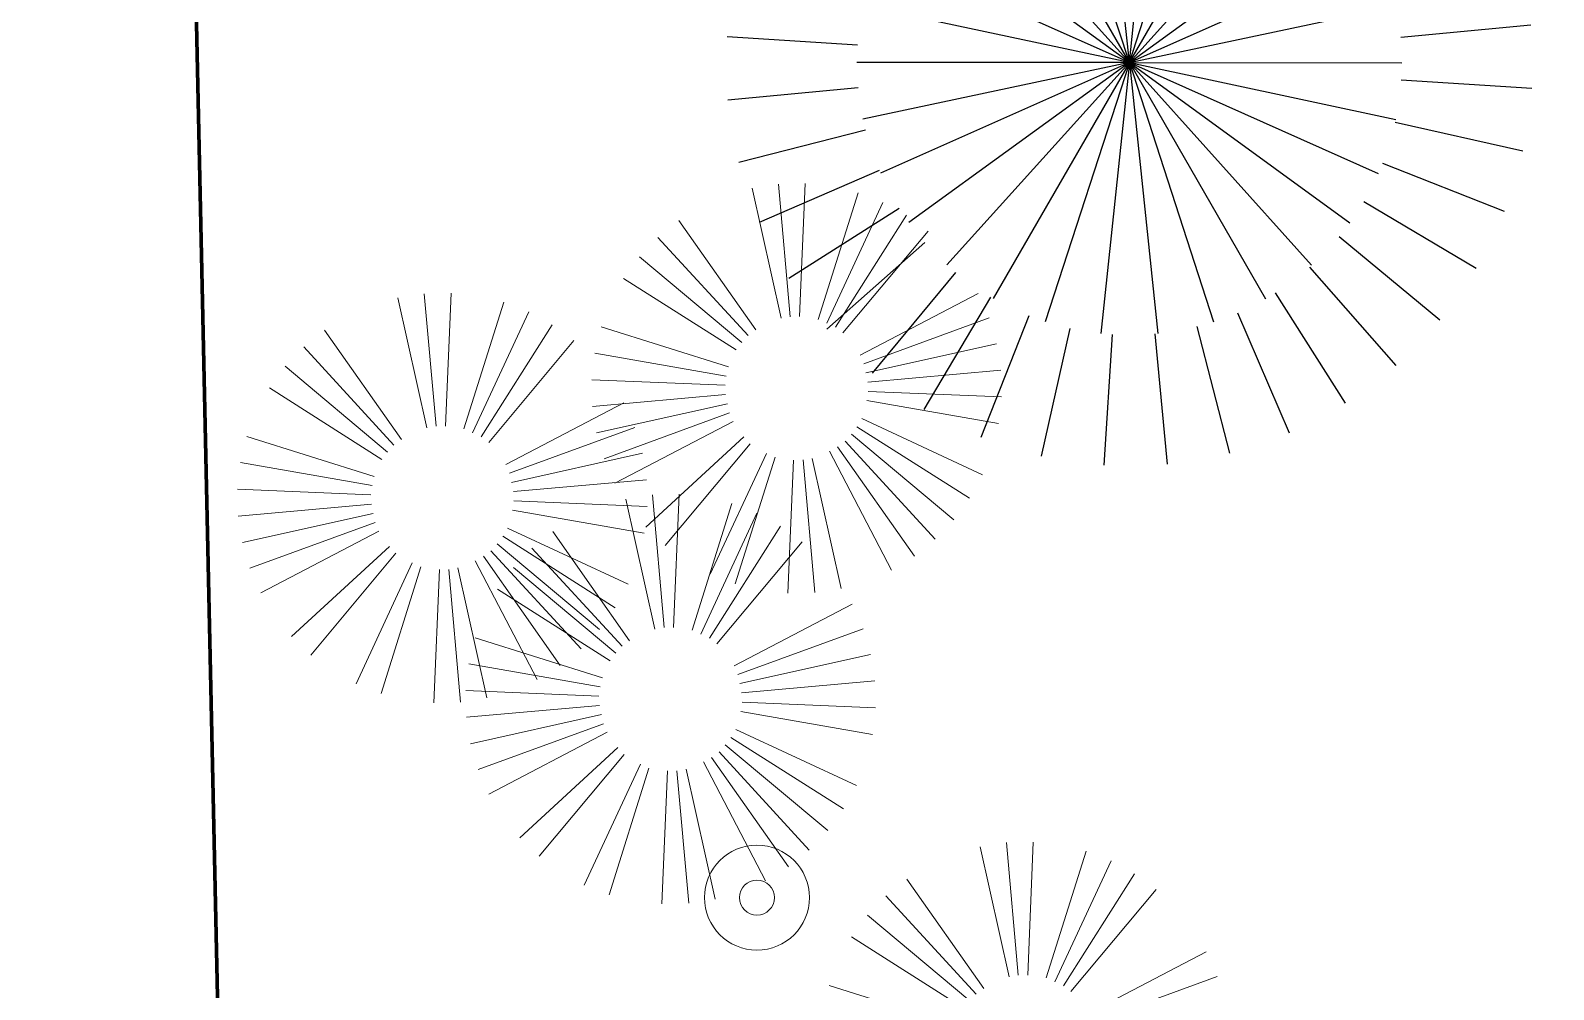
# Model space of a CAD drawing. Header units: millimetres. Extents: x 111 to 1506, y 14 to 566.
# Drawn here: x 221.747 to 223.924, y 185.233 to 186.603 of the extents above; entities that cross this region are included whole.
import ezdxf

# ---------------------------------------------------------------- set-up
doc = ezdxf.new("R2010")
doc.units = ezdxf.units.MM
for name, color, linetype, lineweight in [('Car', 222, 'Continuous', 13), ('G', 254, 'Continuous', 5), ('PALMERAS114', 114, 'Continuous', 5)]:
    doc.layers.add(name, color=color, linetype=linetype, lineweight=lineweight)
doc.layers.add('FURN', color=253, linetype='Continuous')
doc.styles.add('ATTR', font='romans.shx', dxfattribs={"width": 0.8, "height": 2.52})

# ---------------------------------------------------------------- blocks, each defined once
blk = doc.blocks.new('abri')
at = {"layer": 'FURN'}
for p, q in [((1541.9232, 14.9911), (1541.8857, 15.2164)), ((1541.9975, 14.9976), (1541.9958, 15.2259)), ((1542.072, 14.9923), (1542.106, 15.2181)), ((1541.8507, 14.9732), (1541.7785, 15.1898)), ((1542.1447, 14.9754), (1542.2137, 15.1931)), ((1541.7819, 14.9441), (1541.6767, 15.1468)), ((1542.2139, 14.9474), (1542.3161, 15.1516)), ((1542.2779, 14.9088), (1542.4107, 15.0946)), ((1542.335, 14.8608), (1542.4953, 15.0235)), ((1542.384, 14.8044), (1542.5677, 14.94)), ((1542.4235, 14.741), (1542.6261, 14.8463)), ((1542.4525, 14.6723), (1542.6692, 14.7445)), ((1542.4705, 14.5998), (1542.6958, 14.6373)), ((1542.477, 14.5254), (1542.7053, 14.5272)), ((1542.4717, 14.451), (1542.6975, 14.4169)), ((1542.4548, 14.3782), (1542.6725, 14.3093)), ((1542.4267, 14.309), (1542.631, 14.2069)), ((1542.3882, 14.2451), (1542.574, 14.1123)), ((1542.3402, 14.1879), (1542.5029, 14.0277)), ((1542.2838, 14.139), (1542.4194, 13.9553)), ((1542.2204, 14.0995), (1542.3256, 13.8968)), ((1542.1517, 14.0704), (1542.2239, 13.8538))]:
    blk.add_line(p, q, dxfattribs=at)
at = {"layer": 'FURN', "color": 62}
for q in [(1541.9182, 14.9903), (1542.0174, 14.9973), (1542.1159, 14.9835), (1541.8226, 14.9628), (1542.2094, 14.9496), (1541.7348, 14.916), (1542.2938, 14.897), (1541.6586, 14.852), (1542.3654, 14.8279), (1541.5975, 14.7736), (1542.4211, 14.7455), (1541.5539, 14.6841), (1542.4584, 14.6533), (1541.53, 14.5876), (1542.4758, 14.5554), (1541.5266, 14.4882), (1541.5439, 14.3903), (1541.5813, 14.2981), (1541.637, 14.2157), (1541.7086, 14.1466), (1541.793, 14.094), (1541.8865, 14.06), (1541.985, 14.0463), (1542.3437, 14.1916), (1542.4049, 14.27), (1542.4484, 14.3594), (1542.4724, 14.456), (1542.0842, 14.0533), (1542.1798, 14.0808), (1542.2676, 14.1276)]:
    blk.add_line((1542.0012, 14.5218), q, dxfattribs=at)
blk = doc.blocks.new('EVG7')
for p, q in [((-3.91, 19.67), (-9.01, 58.4)), ((1.55, 19.67), (6.65, 58.4)), ((-9.21, 18.3), (-24.14, 54.35)), ((-6.59, 19.1), (-16.71, 56.87)), ((4.23, 19.1), (14.35, 56.87)), ((6.85, 18.3), (21.78, 54.35)), ((-11.62, 16.99), (-31.18, 50.87)), ((9.26, 16.99), (28.82, 50.87)), ((-13.82, 15.38), (-37.7, 46.51)), ((-16, 13.74), (-43.6, 41.34)), ((-17.84, 11.7), (-48.78, 35.44)), ((15.48, 11.7), (46.42, 35.44)), ((17.04, 9.43), (50.78, 28.91)), ((-20.59, 6.96), (-56.61, 21.87)), ((18.24, 6.96), (54.25, 21.87)), ((-21.61, 4.39), (-59.13, 14.44)), ((19.8, 1.68), (58.31, 6.74)), ((-22.19, -1.09), (-61.18, -1.09)), ((-22.16, -3.85), (-60.66, -8.92)), ((19.8, -3.85), (58.31, -8.92)), ((19.83, -1.09), (58.82, -1.09)), ((19.25, -6.56), (56.78, -16.62)), ((-20.59, -9.13), (-56.61, -24.05)), ((-19.4, -11.61), (-53.14, -31.09)), ((-17.84, -13.87), (-48.78, -37.61)), ((-13.82, -17.56), (-37.7, -48.69)), ((11.46, -17.56), (35.35, -48.69)), ((13.64, -15.91), (41.25, -43.51)), ((15.48, -13.87), (46.42, -37.61)), ((-11.62, -19.17), (-31.18, -53.05)), ((-9.21, -20.47), (-24.14, -56.52)), ((-6.59, -21.27), (-16.71, -59.04)), ((-3.91, -21.84), (-9.01, -60.57)), ((-1.18, -22.12), (-1.18, -61.09)), ((4.23, -21.27), (14.35, -59.04)), ((6.85, -20.47), (21.78, -56.52)), ((9.26, -19.17), (28.82, -53.05))]:
    blk.add_line(p, q)
at = {"style": 'ATTR', "width": 0.8, "flags": 9}
blk.add_attdef('ESTCODE', (0, 0), '', height=0.7, dxfattribs=at)

msp = doc.modelspace()

# ---------------------------------------------------------------- hatches: boundary and pattern name
at = {"layer": 'G', "lineweight": 100, "ltscale": 1000}
h = msp.add_hatch(dxfattribs=at)
h.set_pattern_fill('AR-HBONE', color=256, scale=0.046, angle=-22.08523, style=0)
h.set_pattern_definition([(22.914772, (777.23143, 1670.63463), (0.097837146, 0.241122153), [0.552, -0.184]), (112.914772, (777.40091, 1670.70627), (0.097837146, 0.241122153), [0.552, -0.184])])
edge = h.paths.add_edge_path()
edge.add_line((221.74739, 201.07699), (222.24177, 203.56684))
edge.add_line((222.24177, 203.56684), (283.25265, 176.18215))
edge.add_line((283.25265, 176.18215), (282.61554, 174.27589))
edge.add_line((282.61554, 174.27589), (222.04443, 201.46319))

# ---------------------------------------------------------------- linework, layer by layer
at = {"lineweight": 100, "ltscale": 1000}
msp.add_line((221.89512, 190.72936), (222.09585, 181.48479), dxfattribs=at)
at = {"layer": 'Car'}
for radius in [0.075, 0.025]:
    msp.add_circle((222.7856, 185.3641), radius, dxfattribs=at)

# ---------------------------------------------------------------- block references
at = {"lineweight": 100, "xscale": 0.8182511777390739, "yscale": 0.8182511777390739, "zscale": 0.8182511777390739, "rotation": 247.9147716791316}
msp.add_blockref('abri', (686.70467, 1360.18921), dxfattribs=at)
at = {"layer": 'PALMERAS114', "extrusion": (0, 0, -1), "xscale": -0.004880888891868356, "yscale": 0.004880888891718753, "zscale": -0.004880888891868356, "rotation": 294.9205878507973}
for p in [(-222.83993, 186.09909), (-222.33363, 185.9426), (-222.6598, 185.65515), (-223.16576, 185.15844)]:
    msp.add_blockref('EVG7', p, dxfattribs=at)

doc.saveas('drawing.dxf')
